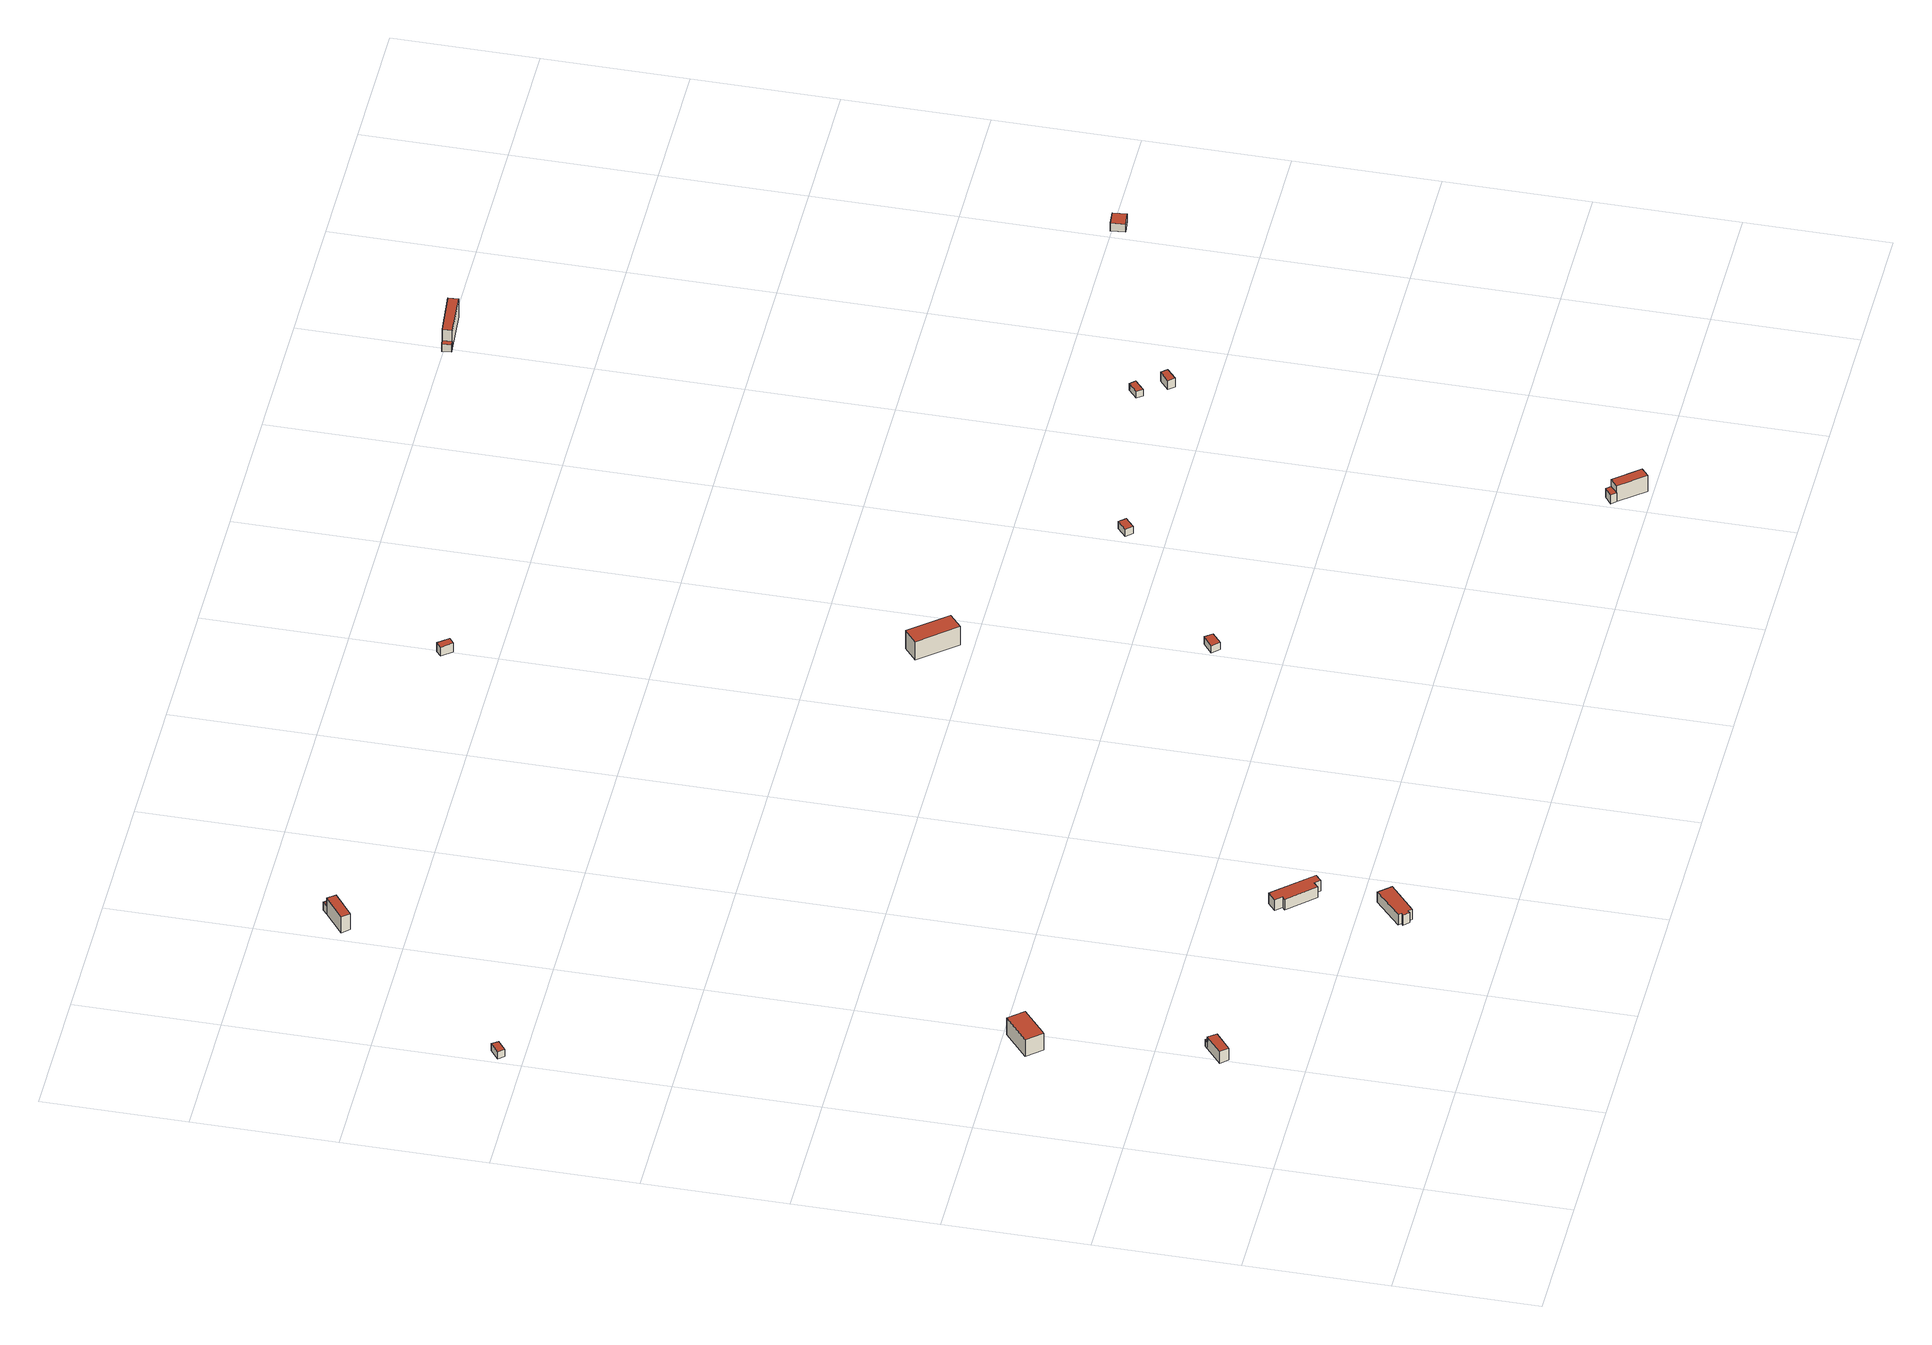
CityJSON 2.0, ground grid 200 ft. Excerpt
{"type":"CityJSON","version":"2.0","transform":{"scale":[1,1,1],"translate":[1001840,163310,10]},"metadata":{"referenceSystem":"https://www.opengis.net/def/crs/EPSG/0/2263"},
"CityObjects":{
"building1":{"type":"Building","attributes":{"name":"Bldg_2210002123","BIN":"3212540"},"geometry":[{"type":"MultiSurface","lod":"2","boundaries":[[[0,1,2,3]],[[4,5,6,7]],[[8,9,10,11,12,13]],[[5,0,3,6]],[[4,7,13,12]],[[5,4,12,11]],[[1,0,11,10]],[[2,1,10,9]],[[3,2,9,8]],[[7,6,8,13]]],"semantics":{"surfaces":[{"type":"RoofSurface","BIN":"3212540"},{"type":"GroundSurface"},{"type":"WallSurface"}],"values":[0,0,1,2,2,2,2,2,2,2]}}]},
"building2":{"type":"Building","attributes":{"name":"Bldg_2210009609","BIN":"3219358"},"geometry":[{"type":"MultiSurface","lod":"2","boundaries":[[[14,15,16,17,18]],[[19,20,21,22,23]],[[18,17,23,22]],[[14,18,22,21]],[[15,14,21,20]],[[16,15,20,19]],[[17,16,19,23]]],"semantics":{"surfaces":[{"type":"RoofSurface","BIN":"3219358"},{"type":"GroundSurface"},{"type":"WallSurface"}],"values":[0,1,2,2,2,2,2]}}]},
"building3":{"type":"Building","attributes":{"name":"Bldg_2511001665","BIN":"3376052"},"geometry":[{"type":"MultiSurface","lod":"2","boundaries":[[[24,25,26,27]],[[28,29,30,31]],[[24,27,31,30]],[[25,24,30,29]],[[26,25,29,28]],[[27,26,28,31]]],"semantics":{"surfaces":[{"type":"RoofSurface","BIN":"3376052"},{"type":"GroundSurface"},{"type":"WallSurface"}],"values":[0,1,2,2,2,2]}}]},
"building4":{"type":"Building","attributes":{"name":"Bldg_2210021178","BIN":"3220597"},"geometry":[{"type":"MultiSurface","lod":"2","boundaries":[[[32,33,34,35,36,37,38,39]],[[40,41,42,43,44,45,46,47]],[[32,39,47,46]],[[33,32,46,45]],[[34,33,45,44]],[[35,34,44,43]],[[36,35,43,42]],[[37,36,42,41]],[[38,37,41,40]],[[39,38,40,47]]],"semantics":{"surfaces":[{"type":"RoofSurface","BIN":"3220597"},{"type":"GroundSurface"},{"type":"WallSurface"}],"values":[0,1,2,2,2,2,2,2,2,2]}}]},
"building5":{"type":"Building","attributes":{"name":"Bldg_2210002007","BIN":"3220574"},"geometry":[{"type":"MultiSurface","lod":"2","boundaries":[[[48,49,50,51,52,53,54,55,56]],[[57,58,59,60,61,62,63,64,65]],[[48,56,65,64]],[[49,48,64,63]],[[50,49,63,62]],[[51,50,62,61]],[[52,51,61,60]],[[53,52,60,59]],[[54,53,59,58]],[[55,54,58,57]],[[56,55,57,65]]],"semantics":{"surfaces":[{"type":"RoofSurface","BIN":"3220574"},{"type":"GroundSurface"},{"type":"WallSurface"}],"values":[0,1,2,2,2,2,2,2,2,2,2]}}]},
"building6":{"type":"Building","attributes":{"name":"Bldg_2210013507","BIN":"3219307"},"geometry":[{"type":"MultiSurface","lod":"2","boundaries":[[[66,67,68,69]],[[70,71,72,73]],[[74,75,76,77,78,79]],[[71,66,69,72]],[[70,73,79,78]],[[71,70,78,77]],[[67,66,77,76]],[[68,67,76,75]],[[69,68,75,74]],[[73,72,74,79]]],"semantics":{"surfaces":[{"type":"RoofSurface","BIN":"3219307"},{"type":"GroundSurface"},{"type":"WallSurface"}],"values":[0,0,1,2,2,2,2,2,2,2]}}]},
"building7":{"type":"Building","attributes":{"name":"Bldg_2511004800","BIN":"3343720"},"geometry":[{"type":"MultiSurface","lod":"2","boundaries":[[[80,81,82,83]],[[84,85,86,87]],[[80,83,87,86]],[[81,80,86,85]],[[82,81,85,84]],[[83,82,84,87]]],"semantics":{"surfaces":[{"type":"RoofSurface","BIN":"3343720"},{"type":"GroundSurface"},{"type":"WallSurface"}],"values":[0,1,2,2,2,2]}}]},
"building8":{"type":"Building","attributes":{"name":"Bldg_2210017241","BIN":"3219495"},"geometry":[{"type":"MultiSurface","lod":"2","boundaries":[[[88,89,90,91]],[[92,93,94,95]],[[88,91,95,94]],[[89,88,94,93]],[[90,89,93,92]],[[91,90,92,95]]],"semantics":{"surfaces":[{"type":"RoofSurface","BIN":"3219495"},{"type":"GroundSurface"},{"type":"WallSurface"}],"values":[0,1,2,2,2,2]}}]},
"building9":{"type":"Building","attributes":{"name":"Bldg_2511023249","BIN":"3000000"},"geometry":[{"type":"MultiSurface","lod":"2","boundaries":[[[96,97,98,99]],[[100,101,102,103]],[[96,99,103,102]],[[97,96,102,101]],[[98,97,101,100]],[[99,98,100,103]]],"semantics":{"surfaces":[{"type":"RoofSurface","BIN":"3000000"},{"type":"GroundSurface"},{"type":"WallSurface"}],"values":[0,1,2,2,2,2]}}]},
"building10":{"type":"Building","attributes":{"name":"Bldg_2511003328","BIN":"3376409"},"geometry":[{"type":"MultiSurface","lod":"2","boundaries":[[[104,105,106,107]],[[108,109,110,111]],[[104,107,111,110]],[[105,104,110,109]],[[106,105,109,108]],[[107,106,108,111]]],"semantics":{"surfaces":[{"type":"RoofSurface","BIN":"3376409"},{"type":"GroundSurface"},{"type":"WallSurface"}],"values":[0,1,2,2,2,2]}}]},
"building11":{"type":"Building","attributes":{"name":"Bldg_2210000955","BIN":"3239397"},"geometry":[{"type":"MultiSurface","lod":"2","boundaries":[[[112,113,114,115]],[[116,117,118,119]],[[120,121,122,123,124,125]],[[118,113,112,119]],[[115,114,125,124]],[[112,115,124,123]],[[116,119,123,122]],[[117,116,122,121]],[[118,117,121,120]],[[114,113,120,125]]],"semantics":{"surfaces":[{"type":"RoofSurface","BIN":"3239397"},{"type":"GroundSurface"},{"type":"WallSurface"}],"values":[0,0,1,2,2,2,2,2,2,2]}}]},
"building12":{"type":"Building","attributes":{"name":"Bldg_2511015756","BIN":"3000000"},"geometry":[{"type":"MultiSurface","lod":"2","boundaries":[[[126,127,128,129]],[[130,131,132,133]],[[126,129,133,132]],[[127,126,132,131]],[[128,127,131,130]],[[129,128,130,133]]],"semantics":{"surfaces":[{"type":"RoofSurface","BIN":"3000000"},{"type":"GroundSurface"},{"type":"WallSurface"}],"values":[0,1,2,2,2,2]}}]},
"building13":{"type":"Building","attributes":{"name":"Bldg_2511014858","BIN":"3406269"},"geometry":[{"type":"MultiSurface","lod":"2","boundaries":[[[134,135,136,137]],[[138,139,140,141]],[[134,137,141,140]],[[135,134,140,139]],[[136,135,139,138]],[[137,136,138,141]]],"semantics":{"surfaces":[{"type":"RoofSurface","BIN":"3406269"},{"type":"GroundSurface"},{"type":"WallSurface"}],"values":[0,1,2,2,2,2]}}]},
"building14":{"type":"Building","attributes":{"name":"Bldg_2210001851","BIN":"3219674"},"geometry":[{"type":"MultiSurface","lod":"2","boundaries":[[[142,143,144,145]],[[146,147,148,149]],[[150,151,152,153,154,155]],[[145,148,147,142]],[[146,149,155,154]],[[147,146,154,153]],[[143,142,153,152]],[[144,143,152,151]],[[145,144,151,150]],[[149,148,150,155]]],"semantics":{"surfaces":[{"type":"RoofSurface","BIN":"3219674"},{"type":"GroundSurface"},{"type":"WallSurface"}],"values":[0,0,1,2,2,2,2,2,2,2]}}]},
"building15":{"type":"Building","attributes":{"name":"Bldg_2511012023","BIN":"3376427"},"geometry":[{"type":"MultiSurface","lod":"2","boundaries":[[[156,157,158,159]],[[160,161,162,163]],[[156,159,163,162]],[[157,156,162,161]],[[158,157,161,160]],[[159,158,160,163]]],"semantics":{"surfaces":[{"type":"RoofSurface","BIN":"3376427"},{"type":"GroundSurface"},{"type":"WallSurface"}],"values":[0,1,2,2,2,2]}}]}
},
"vertices":[
[213,333,29],[187,311,29],[196,301,29],[221,322,29],[218,337,20],[213,333,20],[221,322,20],[227,327,20],[221,322,9],[196,301,9],[187,311,9],[213,333,9],[218,337,9],[227,327,9],
[188,595,36],[149,562,36],[167,541,36],[171,544,36],[206,574,36],[167,541,8],[149,562,8],[188,595,8],[206,574,8],[171,544,8],
[12,1225,17],[26,1236,17],[20,1245,17],[5,1233,17],[20,1245,5],[26,1236,5],[12,1225,5],[5,1233,5],
[551,179,24],[512,143,24],[515,139,24],[512,137,24],[520,129,24],[522,132,24],[526,127,24],[566,162,24],[526,127,7],[522,132,7],[520,129,7],[512,137,7],[515,139,7],[512,143,7],[551,179,7],[566,162,7],
[520,317,24],[508,306,24],[516,297,24],[512,294,24],[545,257,24],[552,263,24],[559,256,24],[568,264,24],[528,308,24],[568,264,6],[559,256,6],[552,263,6],[545,257,6],[512,294,6],[516,297,6],[508,306,6],[520,317,6],[528,308,6],
[243,1511,35],[209,1484,35],[218,1474,35],[251,1500,35],[250,1517,21],[243,1511,21],[251,1500,21],[259,1506,21],[251,1500,8],[218,1474,8],[209,1484,8],[243,1511,8],[250,1517,8],[259,1506,8],
[1017,508,18],[1001,495,18],[1010,485,18],[1025,498,18],[1010,485,6],[1001,495,6],[1017,508,6],[1025,498,6],
[928,886,36],[908,869,36],[950,818,36],[970,835,36],[950,818,5],[908,869,5],[928,886,5],[970,835,5],
[792,1481,23],[784,1474,23],[796,1460,23],[804,1466,23],[796,1460,8],[784,1474,8],[792,1481,8],[804,1466,8],
[1217,645,17],[1231,657,17],[1223,666,17],[1209,654,17],[1223,666,5],[1231,657,5],[1217,645,5],[1209,654,5],
[1423,53,31],[1412,43,31],[1441,8,31],[1452,18,31],[1418,59,19],[1406,50,19],[1412,43,19],[1423,53,19],[1412,43,4],[1406,50,4],[1418,59,4],[1423,53,4],[1452,18,4],[1441,8,4],
[1492,690,16],[1507,703,16],[1500,710,16],[1486,698,16],[1500,710,5],[1507,703,5],[1492,690,5],[1486,698,5],
[1522,654,17],[1537,667,17],[1530,675,17],[1515,662,17],[1530,675,2],[1537,667,2],[1522,654,2],[1515,662,2],
[1396,1602,19],[1389,1601,19],[1390,1588,19],[1397,1589,19],[1460,1608,38],[1396,1602,38],[1397,1589,38],[1461,1594,38],[1397,1589,7],[1390,1588,7],[1389,1601,7],[1396,1602,7],[1460,1608,7],[1461,1594,7],
[1830,803,19],[1809,801,19],[1811,781,19],[1832,783,19],[1811,781,6],[1809,801,6],[1830,803,6],[1832,783,6]
]}
